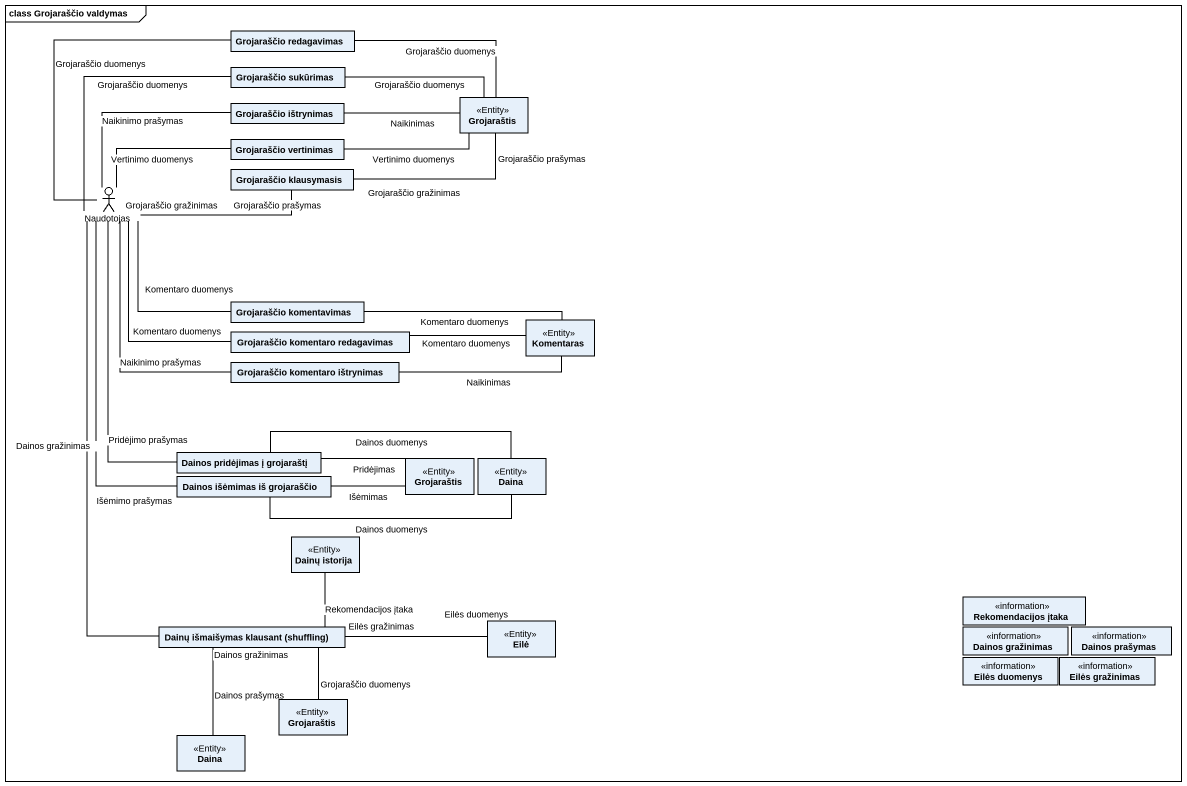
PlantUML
@startuml
mainframe class Grojaraščio valdymas
allowmixing
hide circle
hide empty members
class "Grojaraščio redagavimas" as Grojaraščio_redagavimas
class "Grojaraščio sukūrimas" as Grojaraščio_sukūrimas
class "Grojaraščio ištrynimas" as Grojaraščio_ištrynimas
class Grojaraštis <<Entity>>
class "Grojaraščio vertinimas" as Grojaraščio_vertinimas
actor Naudotojas
class "Grojaraščio klausymasis" as Grojaraščio_klausymasis
class "Grojaraščio komentavimas" as Grojaraščio_komentavimas
class "Grojaraščio komentaro redagavimas" as Grojaraščio_komentaro
class Komentaras <<Entity>>
class "Grojaraščio komentaro ištrynimas" as Grojaraščio_komentaro_2
class "Dainos pridėjimas į grojaraštį" as Dainos_pridėjimas_į
class "Grojaraštis" as Grojaraštis_2 <<Entity>>
class Daina <<Entity>>
class "Dainos išėmimas iš grojaraščio" as Dainos_išėmimas_iš
class "Dainų istorija" as Dainų_istorija <<Entity>>
class "Rekomendacijos įtaka" as Rekomendacijos_įtaka <<information>>
class "Dainų išmaišymas klausant (shuffling)" as Dainų_išmaišymas_klausant
class Eilė <<Entity>>
class "Dainos gražinimas" as Dainos_gražinimas <<information>>
class "Eilės duomenys" as Eilės_duomenys <<information>>
class "Eilės gražinimas" as Eilės_gražinimas <<information>>
class "Dainos prašymas" as Dainos_prašymas <<information>>
class "Grojaraštis" as Grojaraštis_3 <<Entity>>
class "Daina" as Daina_2 <<Entity>>
Grojaraščio_redagavimas -right- Grojaraštis : Grojaraščio duomenys
Grojaraščio_redagavimas -- Naudotojas : Grojaraščio duomenys
Grojaraščio_sukūrimas -right- Grojaraštis : Grojaraščio duomenys
Grojaraščio_sukūrimas -- Naudotojas : Grojaraščio duomenys
Grojaraščio_ištrynimas -right- Grojaraštis : Naikinimas
Grojaraščio_ištrynimas -left- Naudotojas : Naikinimo prašymas
Grojaraščio_vertinimas -right- Grojaraštis : Vertinimo duomenys
Grojaraščio_vertinimas -left- Naudotojas : Vertinimo duomenys
Naudotojas -right- Grojaraščio_komentavimas : Komentaro duomenys
Naudotojas -- Grojaraščio_komentaro : Komentaro duomenys
Naudotojas -- Grojaraščio_komentaro_2 : Naikinimo prašymas
Naudotojas -- Dainos_pridėjimas_į : Pridėjimo prašymas
Naudotojas -- Dainos_išėmimas_iš : Išėmimo prašymas
Grojaraščio_klausymasis -right- Grojaraštis : Grojaraščio prašymas\nGrojaraščio gražinimas
Grojaraščio_klausymasis -left- Naudotojas : Grojaraščio prašymas\nGrojaraščio gražinimas
Grojaraščio_komentavimas -right- Komentaras : Komentaro duomenys
Grojaraščio_komentaro -right- Komentaras : Komentaro duomenys
Grojaraščio_komentaro_2 -right- Komentaras : Naikinimas
Dainos_pridėjimas_į -right- Grojaraštis_2 : Pridėjimas
Daina -left- Dainos_pridėjimas_į : Dainos duomenys
Daina -left- Dainos_išėmimas_iš : Dainos duomenys
Dainos_išėmimas_iš -right- Grojaraštis_2 : Išėmimas
Dainų_istorija -- Dainų_išmaišymas_klausant : Rekomendacijos įtaka
Dainų_išmaišymas_klausant -up- Naudotojas : Dainos gražinimas
Dainų_išmaišymas_klausant -right- Eilė : Eilės gražinimas\nEilės duomenys
Dainų_išmaišymas_klausant -- Daina_2 : Dainos gražinimas\nDainos prašymas
Grojaraštis_3 -up- Dainų_išmaišymas_klausant : Grojaraščio duomenys
@enduml
